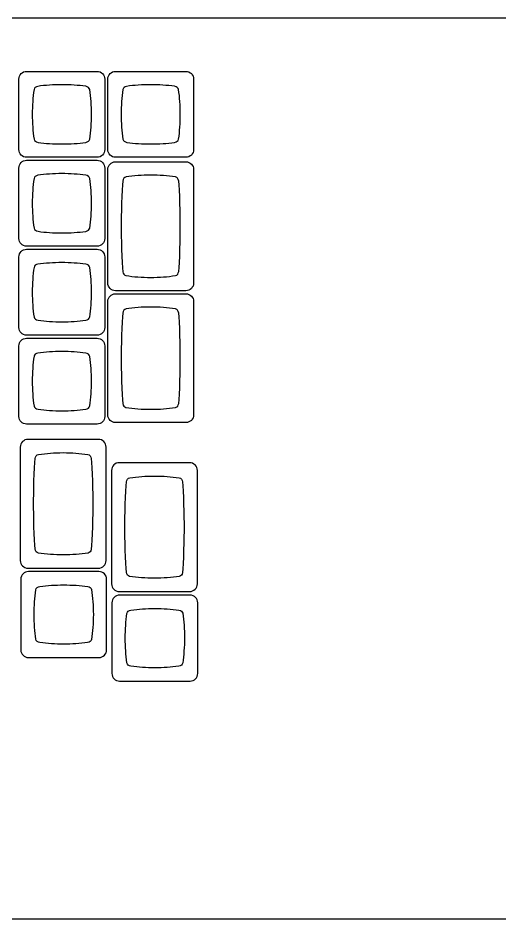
# Model space of a CAD drawing. Header units: millimetres. Extents: x 0 to 437, y 0 to 193.
# Drawn here: x 114.9 to 218.3, y 0 to 193 of the extents above; entities that cross this region are included whole.
import ezdxf

# ---------------------------------------------------------------- set-up
doc = ezdxf.new("R2010")
doc.units = ezdxf.units.MM
doc.header["$MEASUREMENT"] = 0
for name, color, linetype in [('Case', 7, 'Continuous'), ('Inside Modifiers', 5, 'Continuous'), ('Other Keys', 7, 'Continuous'), ('Velo Thumbs', 1, 'Continuous'), ('VeloKeys', 253, 'Continuous')]:
    doc.layers.add(name, color=color, linetype=linetype)

msp = doc.modelspace()

# ---------------------------------------------------------------- linework, layer by layer
at = {"layer": 'Case'}
msp.add_lwpolyline([(0, 0), (436.5, 0), (436.5, 192.96), (0, 192.96)], close=True, dxfattribs=at)
at = {"layer": 'Inside Modifiers'}
for points, knots in [([(135.82, 163.13), (135.82, 163.13), (150.93, 163.13), (150.93, 163.13), (150.93, 163.13), (151.83, 163.13), (152.57, 163.87), (152.57, 164.77), (152.57, 164.77), (152.57, 164.77), (152.57, 179.88), (152.57, 179.88), (152.57, 179.88), (152.57, 180.79), (151.83, 181.53), (150.93, 181.53), (150.93, 181.53), (150.93, 181.53), (135.82, 181.53), (135.82, 181.53), (135.82, 181.53), (134.91, 181.53), (134.17, 180.79), (134.17, 179.88), (134.17, 179.88), (134.17, 179.88), (134.17, 164.77), (134.17, 164.77), (134.17, 164.77), (134.17, 163.87), (134.91, 163.13), (135.82, 163.13)], [0, 0, 0, 0, 0.111111, 0.111111, 0.111111, 0.111111, 0.222222, 0.222222, 0.222222, 0.222222, 0.333333, 0.333333, 0.333333, 0.333333, 0.444444, 0.444444, 0.444444, 0.444444, 0.555556, 0.555556, 0.555556, 0.555556, 0.666667, 0.666667, 0.666667, 0.666667, 0.777778, 0.777778, 0.777778, 0.777778, 1, 1, 1, 1]), ([(143.37, 178.68), (145.16, 178.68), (146.88, 178.55), (148.49, 178.33), (148.49, 178.33), (148.49, 178.33), (148.49, 178.33), (148.49, 178.33), (148.49, 178.33), (148.97, 178.26), (149.26, 178.02), (149.35, 177.62), (149.35, 177.62), (149.59, 175.97), (149.72, 174.18), (149.72, 172.33), (149.72, 172.33), (149.73, 170.47), (149.59, 168.69), (149.35, 167.03), (149.35, 167.03), (149.27, 166.63), (148.98, 166.4), (148.49, 166.32), (148.49, 166.32), (146.89, 166.1), (145.17, 165.98), (143.38, 165.98), (143.38, 165.98), (141.58, 165.98), (139.86, 166.1), (138.26, 166.33), (138.26, 166.33), (138.26, 166.33), (138.26, 166.33), (138.26, 166.33), (138.26, 166.33), (137.79, 166.4), (137.5, 166.62), (137.4, 167), (137.4, 167), (137.16, 168.67), (137.03, 170.46), (137.02, 172.33), (137.02, 172.33), (137.02, 174.2), (137.16, 175.99), (137.4, 177.66), (137.4, 177.66), (137.5, 178.03), (137.76, 178.24), (138.2, 178.32), (138.2, 178.32), (139.82, 178.55), (141.56, 178.68), (143.37, 178.68)], [0, 0, 0, 0, 0.066667, 0.066667, 0.066667, 0.066667, 0.133333, 0.133333, 0.133333, 0.133333, 0.2, 0.2, 0.2, 0.2, 0.266667, 0.266667, 0.266667, 0.266667, 0.333333, 0.333333, 0.333333, 0.333333, 0.4, 0.4, 0.4, 0.4, 0.466667, 0.466667, 0.466667, 0.466667, 0.533333, 0.533333, 0.533333, 0.533333, 0.6, 0.6, 0.6, 0.6, 0.666667, 0.666667, 0.666667, 0.666667, 0.733333, 0.733333, 0.733333, 0.733333, 0.8, 0.8, 0.8, 0.8, 0.866667, 0.866667, 0.866667, 0.866667, 1, 1, 1, 1]), ([(152.57, 136.2), (152.57, 136.2), (152.57, 160.51), (152.57, 160.51), (152.57, 160.51), (152.57, 161.41), (151.83, 162.16), (150.93, 162.16), (150.93, 162.16), (150.93, 162.16), (135.82, 162.16), (135.82, 162.16), (135.82, 162.16), (134.91, 162.16), (134.17, 161.41), (134.17, 160.51), (134.17, 160.51), (134.17, 160.51), (134.17, 136.2), (134.17, 136.2), (134.17, 136.2), (134.17, 135.3), (134.91, 134.56), (135.82, 134.56), (135.82, 134.56), (135.82, 134.56), (150.93, 134.56), (150.93, 134.56), (150.93, 134.56), (151.83, 134.56), (152.57, 135.3), (152.57, 136.2)], [0, 0, 0, 0, 0.111111, 0.111111, 0.111111, 0.111111, 0.222222, 0.222222, 0.222222, 0.222222, 0.333333, 0.333333, 0.333333, 0.333333, 0.444444, 0.444444, 0.444444, 0.444444, 0.555556, 0.555556, 0.555556, 0.555556, 0.666667, 0.666667, 0.666667, 0.666667, 0.777778, 0.777778, 0.777778, 0.777778, 1, 1, 1, 1]), ([(137.02, 148.36), (137.02, 150.21), (137.15, 156.38), (137.37, 158.03), (137.37, 158.03), (137.37, 158.03), (137.37, 158.03), (137.37, 158.03), (137.37, 158.03), (137.44, 158.53), (137.68, 158.83), (138.08, 158.92), (138.08, 158.92), (139.73, 159.17), (141.52, 159.31), (143.37, 159.31), (143.37, 159.31), (145.23, 159.31), (147.01, 159.17), (148.67, 158.92), (148.67, 158.92), (149.07, 158.83), (149.3, 158.53), (149.38, 158.03), (149.38, 158.03), (149.6, 156.38), (149.72, 150.21), (149.72, 148.36), (149.72, 148.36), (149.72, 146.51), (149.6, 140.33), (149.37, 138.68), (149.37, 138.68), (149.37, 138.68), (149.37, 138.68), (149.37, 138.68), (149.37, 138.68), (149.3, 138.19), (149.08, 137.9), (148.7, 137.8), (148.7, 137.8), (147.04, 137.54), (145.24, 137.41), (143.37, 137.41), (143.37, 137.41), (141.5, 137.41), (139.71, 137.54), (138.04, 137.8), (138.04, 137.8), (137.68, 137.89), (137.46, 138.17), (137.38, 138.62), (137.38, 138.62), (137.15, 140.29), (137.02, 146.5), (137.02, 148.36)], [0, 0, 0, 0, 0.066667, 0.066667, 0.066667, 0.066667, 0.133333, 0.133333, 0.133333, 0.133333, 0.2, 0.2, 0.2, 0.2, 0.266667, 0.266667, 0.266667, 0.266667, 0.333333, 0.333333, 0.333333, 0.333333, 0.4, 0.4, 0.4, 0.4, 0.466667, 0.466667, 0.466667, 0.466667, 0.533333, 0.533333, 0.533333, 0.533333, 0.6, 0.6, 0.6, 0.6, 0.666667, 0.666667, 0.666667, 0.666667, 0.733333, 0.733333, 0.733333, 0.733333, 0.8, 0.8, 0.8, 0.8, 0.866667, 0.866667, 0.866667, 0.866667, 1, 1, 1, 1]), ([(152.57, 107.95), (152.57, 107.95), (152.57, 132.26), (152.57, 132.26), (152.57, 132.26), (152.57, 133.16), (151.83, 133.91), (150.93, 133.91), (150.93, 133.91), (150.93, 133.91), (135.82, 133.91), (135.82, 133.91), (135.82, 133.91), (134.91, 133.91), (134.17, 133.16), (134.17, 132.26), (134.17, 132.26), (134.17, 132.26), (134.17, 107.95), (134.17, 107.95), (134.17, 107.95), (134.17, 107.05), (134.91, 106.31), (135.82, 106.31), (135.82, 106.31), (135.82, 106.31), (150.93, 106.31), (150.93, 106.31), (150.93, 106.31), (151.83, 106.31), (152.57, 107.05), (152.57, 107.95)], [0, 0, 0, 0, 0.111111, 0.111111, 0.111111, 0.111111, 0.222222, 0.222222, 0.222222, 0.222222, 0.333333, 0.333333, 0.333333, 0.333333, 0.444444, 0.444444, 0.444444, 0.444444, 0.555556, 0.555556, 0.555556, 0.555556, 0.666667, 0.666667, 0.666667, 0.666667, 0.777778, 0.777778, 0.777778, 0.777778, 1, 1, 1, 1]), ([(137.02, 120.11), (137.02, 121.96), (137.15, 128.13), (137.37, 129.78), (137.37, 129.78), (137.37, 129.78), (137.37, 129.78), (137.37, 129.78), (137.37, 129.78), (137.44, 130.28), (137.68, 130.58), (138.08, 130.67), (138.08, 130.67), (139.73, 130.92), (141.52, 131.06), (143.37, 131.06), (143.37, 131.06), (145.23, 131.06), (147.01, 130.92), (148.67, 130.67), (148.67, 130.67), (149.07, 130.58), (149.3, 130.28), (149.38, 129.78), (149.38, 129.78), (149.6, 128.13), (149.72, 121.96), (149.72, 120.11), (149.72, 120.11), (149.72, 118.26), (149.6, 112.08), (149.37, 110.43), (149.37, 110.43), (149.37, 110.43), (149.37, 110.43), (149.37, 110.43), (149.37, 110.43), (149.3, 109.94), (149.08, 109.65), (148.7, 109.55), (148.7, 109.55), (147.04, 109.29), (145.24, 109.16), (143.37, 109.16), (143.37, 109.16), (141.5, 109.16), (139.71, 109.29), (138.04, 109.55), (138.04, 109.55), (137.68, 109.64), (137.46, 109.92), (137.38, 110.37), (137.38, 110.37), (137.15, 112.04), (137.02, 118.25), (137.02, 120.11)], [0, 0, 0, 0, 0.066667, 0.066667, 0.066667, 0.066667, 0.133333, 0.133333, 0.133333, 0.133333, 0.2, 0.2, 0.2, 0.2, 0.266667, 0.266667, 0.266667, 0.266667, 0.333333, 0.333333, 0.333333, 0.333333, 0.4, 0.4, 0.4, 0.4, 0.466667, 0.466667, 0.466667, 0.466667, 0.533333, 0.533333, 0.533333, 0.533333, 0.6, 0.6, 0.6, 0.6, 0.666667, 0.666667, 0.666667, 0.666667, 0.733333, 0.733333, 0.733333, 0.733333, 0.8, 0.8, 0.8, 0.8, 0.866667, 0.866667, 0.866667, 0.866667, 1, 1, 1, 1])]:
    msp.add_open_spline(points, degree=3, knots=knots, dxfattribs=at)
at = {"layer": 'Other Keys'}
for points, knots in [([(116.77, 163.13), (116.77, 163.13), (131.88, 163.13), (131.88, 163.13), (131.88, 163.13), (132.78, 163.13), (133.52, 163.87), (133.52, 164.77), (133.52, 164.77), (133.52, 164.77), (133.52, 179.88), (133.52, 179.88), (133.52, 179.88), (133.52, 180.79), (132.78, 181.53), (131.88, 181.53), (131.88, 181.53), (131.88, 181.53), (116.77, 181.53), (116.77, 181.53), (116.77, 181.53), (115.86, 181.53), (115.12, 180.79), (115.12, 179.88), (115.12, 179.88), (115.12, 179.88), (115.12, 164.77), (115.12, 164.77), (115.12, 164.77), (115.12, 163.87), (115.86, 163.13), (116.77, 163.13)], [0, 0, 0, 0, 0.111111, 0.111111, 0.111111, 0.111111, 0.222222, 0.222222, 0.222222, 0.222222, 0.333333, 0.333333, 0.333333, 0.333333, 0.444444, 0.444444, 0.444444, 0.444444, 0.555556, 0.555556, 0.555556, 0.555556, 0.666667, 0.666667, 0.666667, 0.666667, 0.777778, 0.777778, 0.777778, 0.777778, 1, 1, 1, 1]), ([(124.32, 178.68), (126.11, 178.68), (127.83, 178.55), (129.44, 178.33), (129.44, 178.33), (129.44, 178.33), (129.44, 178.33), (129.44, 178.33), (129.44, 178.33), (129.92, 178.26), (130.21, 178.02), (130.3, 177.62), (130.3, 177.62), (130.54, 175.97), (130.67, 174.18), (130.67, 172.33), (130.67, 172.33), (130.68, 170.47), (130.54, 168.69), (130.3, 167.03), (130.3, 167.03), (130.22, 166.63), (129.93, 166.4), (129.44, 166.32), (129.44, 166.32), (127.84, 166.1), (126.12, 165.98), (124.33, 165.98), (124.33, 165.98), (122.53, 165.98), (120.81, 166.1), (119.21, 166.33), (119.21, 166.33), (119.21, 166.33), (119.21, 166.33), (119.21, 166.33), (119.21, 166.33), (118.74, 166.4), (118.45, 166.62), (118.35, 167), (118.35, 167), (118.11, 168.67), (117.98, 170.46), (117.97, 172.33), (117.97, 172.33), (117.97, 174.2), (118.11, 175.99), (118.35, 177.66), (118.35, 177.66), (118.45, 178.03), (118.71, 178.24), (119.15, 178.32), (119.15, 178.32), (120.77, 178.55), (122.51, 178.68), (124.32, 178.68)], [0, 0, 0, 0, 0.066667, 0.066667, 0.066667, 0.066667, 0.133333, 0.133333, 0.133333, 0.133333, 0.2, 0.2, 0.2, 0.2, 0.266667, 0.266667, 0.266667, 0.266667, 0.333333, 0.333333, 0.333333, 0.333333, 0.4, 0.4, 0.4, 0.4, 0.466667, 0.466667, 0.466667, 0.466667, 0.533333, 0.533333, 0.533333, 0.533333, 0.6, 0.6, 0.6, 0.6, 0.666667, 0.666667, 0.666667, 0.666667, 0.733333, 0.733333, 0.733333, 0.733333, 0.8, 0.8, 0.8, 0.8, 0.866667, 0.866667, 0.866667, 0.866667, 1, 1, 1, 1])]:
    msp.add_open_spline(points, degree=3, knots=knots, dxfattribs=at)
at = {"layer": 'Velo Thumbs'}
for points, knots in [([(115.41, 76.76), (115.41, 76.76), (115.41, 101.07), (115.41, 101.07), (115.41, 101.07), (115.41, 101.97), (116.15, 102.72), (117.06, 102.72), (117.06, 102.72), (117.06, 102.72), (132.16, 102.72), (132.16, 102.72), (132.16, 102.72), (133.07, 102.72), (133.81, 101.97), (133.81, 101.07), (133.81, 101.07), (133.81, 101.07), (133.81, 76.76), (133.81, 76.76), (133.81, 76.76), (133.81, 75.86), (133.07, 75.12), (132.16, 75.12), (132.16, 75.12), (132.16, 75.12), (117.06, 75.12), (117.06, 75.12), (117.06, 75.12), (116.15, 75.12), (115.41, 75.86), (115.41, 76.76)], [0, 0, 0, 0, 0.111111, 0.111111, 0.111111, 0.111111, 0.222222, 0.222222, 0.222222, 0.222222, 0.333333, 0.333333, 0.333333, 0.333333, 0.444444, 0.444444, 0.444444, 0.444444, 0.555556, 0.555556, 0.555556, 0.555556, 0.666667, 0.666667, 0.666667, 0.666667, 0.777778, 0.777778, 0.777778, 0.777778, 1, 1, 1, 1]), ([(130.96, 88.92), (130.96, 90.77), (130.84, 96.94), (130.61, 98.59), (130.61, 98.59), (130.61, 98.59), (130.61, 98.59), (130.61, 98.59), (130.61, 98.59), (130.54, 99.09), (130.31, 99.39), (129.9, 99.48), (129.9, 99.48), (128.25, 99.73), (126.47, 99.87), (124.61, 99.87), (124.61, 99.87), (122.75, 99.87), (120.97, 99.73), (119.32, 99.48), (119.32, 99.48), (118.91, 99.39), (118.68, 99.09), (118.61, 98.59), (118.61, 98.59), (118.38, 96.94), (118.26, 90.77), (118.26, 88.92), (118.26, 88.92), (118.26, 87.07), (118.38, 80.89), (118.61, 79.24), (118.61, 79.24), (118.61, 79.24), (118.61, 79.24), (118.61, 79.24), (118.61, 79.24), (118.68, 78.75), (118.9, 78.46), (119.29, 78.36), (119.29, 78.36), (120.95, 78.1), (122.74, 77.97), (124.61, 77.97), (124.61, 77.97), (126.48, 77.97), (128.28, 78.1), (129.94, 78.36), (129.94, 78.36), (130.31, 78.45), (130.53, 78.73), (130.61, 79.18), (130.61, 79.18), (130.84, 80.85), (130.96, 87.06), (130.96, 88.92)], [0, 0, 0, 0, 0.066667, 0.066667, 0.066667, 0.066667, 0.133333, 0.133333, 0.133333, 0.133333, 0.2, 0.2, 0.2, 0.2, 0.266667, 0.266667, 0.266667, 0.266667, 0.333333, 0.333333, 0.333333, 0.333333, 0.4, 0.4, 0.4, 0.4, 0.466667, 0.466667, 0.466667, 0.466667, 0.533333, 0.533333, 0.533333, 0.533333, 0.6, 0.6, 0.6, 0.6, 0.666667, 0.666667, 0.666667, 0.666667, 0.733333, 0.733333, 0.733333, 0.733333, 0.8, 0.8, 0.8, 0.8, 0.866667, 0.866667, 0.866667, 0.866667, 1, 1, 1, 1]), ([(134.97, 71.77), (134.97, 71.77), (134.97, 96.08), (134.97, 96.08), (134.97, 96.08), (134.97, 96.98), (135.71, 97.72), (136.62, 97.72), (136.62, 97.72), (136.62, 97.72), (151.72, 97.72), (151.72, 97.72), (151.72, 97.72), (152.63, 97.72), (153.37, 96.98), (153.37, 96.08), (153.37, 96.08), (153.37, 96.08), (153.37, 71.77), (153.37, 71.77), (153.37, 71.77), (153.37, 70.86), (152.63, 70.12), (151.72, 70.12), (151.72, 70.12), (151.72, 70.12), (136.62, 70.12), (136.62, 70.12), (136.62, 70.12), (135.71, 70.12), (134.97, 70.86), (134.97, 71.77)], [0, 0, 0, 0, 0.111111, 0.111111, 0.111111, 0.111111, 0.222222, 0.222222, 0.222222, 0.222222, 0.333333, 0.333333, 0.333333, 0.333333, 0.444444, 0.444444, 0.444444, 0.444444, 0.555556, 0.555556, 0.555556, 0.555556, 0.666667, 0.666667, 0.666667, 0.666667, 0.777778, 0.777778, 0.777778, 0.777778, 1, 1, 1, 1]), ([(150.52, 83.92), (150.52, 85.78), (150.4, 91.94), (150.17, 93.6), (150.17, 93.6), (150.17, 93.6), (150.17, 93.6), (150.17, 93.6), (150.17, 93.6), (150.1, 94.1), (149.87, 94.4), (149.46, 94.49), (149.46, 94.49), (147.81, 94.74), (146.03, 94.87), (144.17, 94.87), (144.17, 94.87), (142.31, 94.87), (140.53, 94.74), (138.88, 94.49), (138.88, 94.49), (138.47, 94.4), (138.24, 94.1), (138.17, 93.6), (138.17, 93.6), (137.94, 91.95), (137.82, 85.77), (137.82, 83.93), (137.82, 83.93), (137.82, 82.08), (137.94, 75.9), (138.17, 74.25), (138.17, 74.25), (138.17, 74.25), (138.17, 74.25), (138.17, 74.25), (138.17, 74.25), (138.24, 73.76), (138.46, 73.46), (138.85, 73.36), (138.85, 73.36), (140.51, 73.11), (142.3, 72.97), (144.17, 72.97), (144.17, 72.97), (146.04, 72.97), (147.84, 73.11), (149.5, 73.36), (149.5, 73.36), (149.87, 73.46), (150.09, 73.73), (150.17, 74.19), (150.17, 74.19), (150.4, 75.86), (150.52, 82.07), (150.52, 83.92)], [0, 0, 0, 0, 0.066667, 0.066667, 0.066667, 0.066667, 0.133333, 0.133333, 0.133333, 0.133333, 0.2, 0.2, 0.2, 0.2, 0.266667, 0.266667, 0.266667, 0.266667, 0.333333, 0.333333, 0.333333, 0.333333, 0.4, 0.4, 0.4, 0.4, 0.466667, 0.466667, 0.466667, 0.466667, 0.533333, 0.533333, 0.533333, 0.533333, 0.6, 0.6, 0.6, 0.6, 0.666667, 0.666667, 0.666667, 0.666667, 0.733333, 0.733333, 0.733333, 0.733333, 0.8, 0.8, 0.8, 0.8, 0.866667, 0.866667, 0.866667, 0.866667, 1, 1, 1, 1]), ([(117.17, 74.4), (117.17, 74.4), (132.27, 74.4), (132.27, 74.4), (132.27, 74.4), (133.18, 74.4), (133.92, 73.66), (133.92, 72.75), (133.92, 72.75), (133.92, 72.75), (133.92, 57.65), (133.92, 57.65), (133.92, 57.65), (133.92, 56.74), (133.18, 56), (132.27, 56), (132.27, 56), (132.27, 56), (117.17, 56), (117.17, 56), (117.17, 56), (116.26, 56), (115.52, 56.74), (115.52, 57.65), (115.52, 57.65), (115.52, 57.65), (115.52, 72.75), (115.52, 72.75), (115.52, 72.75), (115.52, 73.66), (116.26, 74.4), (117.17, 74.4)], [0, 0, 0, 0, 0.111111, 0.111111, 0.111111, 0.111111, 0.222222, 0.222222, 0.222222, 0.222222, 0.333333, 0.333333, 0.333333, 0.333333, 0.444444, 0.444444, 0.444444, 0.444444, 0.555556, 0.555556, 0.555556, 0.555556, 0.666667, 0.666667, 0.666667, 0.666667, 0.777778, 0.777778, 0.777778, 0.777778, 1, 1, 1, 1]), ([(124.72, 71.55), (122.93, 71.55), (121.21, 71.43), (119.61, 71.2), (119.61, 71.2), (119.61, 71.2), (119.61, 71.2), (119.61, 71.2), (119.61, 71.2), (119.12, 71.13), (118.83, 70.9), (118.75, 70.49), (118.75, 70.49), (118.5, 68.84), (118.37, 67.06), (118.37, 65.2), (118.37, 65.2), (118.37, 63.34), (118.5, 61.56), (118.74, 59.91), (118.74, 59.91), (118.83, 59.5), (119.12, 59.27), (119.61, 59.2), (119.61, 59.2), (121.21, 58.97), (122.93, 58.85), (124.72, 58.85), (124.72, 58.85), (126.51, 58.85), (128.23, 58.97), (129.83, 59.2), (129.83, 59.2), (129.83, 59.2), (129.83, 59.2), (129.83, 59.2), (129.83, 59.2), (130.31, 59.27), (130.59, 59.49), (130.69, 59.88), (130.69, 59.88), (130.94, 61.54), (131.07, 63.33), (131.07, 65.2), (131.07, 65.2), (131.07, 67.07), (130.94, 68.87), (130.69, 70.53), (130.69, 70.53), (130.6, 70.9), (130.33, 71.12), (129.89, 71.2), (129.89, 71.2), (128.27, 71.43), (126.53, 71.55), (124.72, 71.55)], [0, 0, 0, 0, 0.066667, 0.066667, 0.066667, 0.066667, 0.133333, 0.133333, 0.133333, 0.133333, 0.2, 0.2, 0.2, 0.2, 0.266667, 0.266667, 0.266667, 0.266667, 0.333333, 0.333333, 0.333333, 0.333333, 0.4, 0.4, 0.4, 0.4, 0.466667, 0.466667, 0.466667, 0.466667, 0.533333, 0.533333, 0.533333, 0.533333, 0.6, 0.6, 0.6, 0.6, 0.666667, 0.666667, 0.666667, 0.666667, 0.733333, 0.733333, 0.733333, 0.733333, 0.8, 0.8, 0.8, 0.8, 0.866667, 0.866667, 0.866667, 0.866667, 1, 1, 1, 1]), ([(136.7, 69.35), (136.7, 69.35), (151.81, 69.35), (151.81, 69.35), (151.81, 69.35), (152.72, 69.35), (153.46, 68.61), (153.46, 67.7), (153.46, 67.7), (153.46, 67.7), (153.46, 52.6), (153.46, 52.6), (153.46, 52.6), (153.46, 51.69), (152.72, 50.95), (151.81, 50.95), (151.81, 50.95), (151.81, 50.95), (136.7, 50.95), (136.7, 50.95), (136.7, 50.95), (135.8, 50.95), (135.06, 51.69), (135.06, 52.6), (135.06, 52.6), (135.06, 52.6), (135.06, 67.7), (135.06, 67.7), (135.06, 67.7), (135.06, 68.61), (135.8, 69.35), (136.7, 69.35)], [0, 0, 0, 0, 0.111111, 0.111111, 0.111111, 0.111111, 0.222222, 0.222222, 0.222222, 0.222222, 0.333333, 0.333333, 0.333333, 0.333333, 0.444444, 0.444444, 0.444444, 0.444444, 0.555556, 0.555556, 0.555556, 0.555556, 0.666667, 0.666667, 0.666667, 0.666667, 0.777778, 0.777778, 0.777778, 0.777778, 1, 1, 1, 1]), ([(144.26, 66.5), (142.47, 66.5), (140.75, 66.38), (139.14, 66.15), (139.14, 66.15), (139.14, 66.15), (139.14, 66.15), (139.14, 66.15), (139.14, 66.15), (138.66, 66.08), (138.37, 65.85), (138.28, 65.44), (138.28, 65.44), (138.04, 63.79), (137.91, 62.01), (137.91, 60.15), (137.91, 60.15), (137.91, 58.29), (138.04, 56.51), (138.28, 54.86), (138.28, 54.86), (138.37, 54.45), (138.65, 54.22), (139.14, 54.15), (139.14, 54.15), (140.74, 53.92), (142.46, 53.8), (144.25, 53.8), (144.25, 53.8), (146.05, 53.8), (147.77, 53.92), (149.37, 54.15), (149.37, 54.15), (149.37, 54.15), (149.37, 54.15), (149.37, 54.15), (149.37, 54.15), (149.84, 54.22), (150.13, 54.44), (150.23, 54.83), (150.23, 54.83), (150.47, 56.49), (150.6, 58.28), (150.61, 60.15), (150.61, 60.15), (150.61, 62.02), (150.47, 63.82), (150.23, 65.48), (150.23, 65.48), (150.13, 65.85), (149.87, 66.07), (149.43, 66.15), (149.43, 66.15), (147.81, 66.38), (146.07, 66.5), (144.26, 66.5)], [0, 0, 0, 0, 0.066667, 0.066667, 0.066667, 0.066667, 0.133333, 0.133333, 0.133333, 0.133333, 0.2, 0.2, 0.2, 0.2, 0.266667, 0.266667, 0.266667, 0.266667, 0.333333, 0.333333, 0.333333, 0.333333, 0.4, 0.4, 0.4, 0.4, 0.466667, 0.466667, 0.466667, 0.466667, 0.533333, 0.533333, 0.533333, 0.533333, 0.6, 0.6, 0.6, 0.6, 0.666667, 0.666667, 0.666667, 0.666667, 0.733333, 0.733333, 0.733333, 0.733333, 0.8, 0.8, 0.8, 0.8, 0.866667, 0.866667, 0.866667, 0.866667, 1, 1, 1, 1])]:
    msp.add_open_spline(points, degree=3, knots=knots, dxfattribs=at)
at = {"layer": 'VeloKeys'}
for points, knots in [([(116.77, 144.08), (116.77, 144.08), (131.88, 144.08), (131.88, 144.08), (131.88, 144.08), (132.78, 144.08), (133.52, 144.82), (133.52, 145.72), (133.52, 145.72), (133.52, 145.72), (133.52, 160.83), (133.52, 160.83), (133.52, 160.83), (133.52, 161.74), (132.78, 162.48), (131.88, 162.48), (131.88, 162.48), (131.88, 162.48), (116.77, 162.48), (116.77, 162.48), (116.77, 162.48), (115.86, 162.48), (115.12, 161.74), (115.12, 160.83), (115.12, 160.83), (115.12, 160.83), (115.12, 145.72), (115.12, 145.72), (115.12, 145.72), (115.12, 144.82), (115.86, 144.08), (116.77, 144.08)], [0, 0, 0, 0, 0.111111, 0.111111, 0.111111, 0.111111, 0.222222, 0.222222, 0.222222, 0.222222, 0.333333, 0.333333, 0.333333, 0.333333, 0.444444, 0.444444, 0.444444, 0.444444, 0.555556, 0.555556, 0.555556, 0.555556, 0.666667, 0.666667, 0.666667, 0.666667, 0.777778, 0.777778, 0.777778, 0.777778, 1, 1, 1, 1]), ([(124.32, 159.63), (126.11, 159.63), (127.83, 159.5), (129.44, 159.28), (129.44, 159.28), (129.44, 159.28), (129.44, 159.28), (129.44, 159.28), (129.44, 159.28), (129.92, 159.21), (130.21, 158.97), (130.3, 158.57), (130.3, 158.57), (130.54, 156.92), (130.67, 155.13), (130.67, 153.28), (130.67, 153.28), (130.68, 151.42), (130.54, 149.64), (130.3, 147.98), (130.3, 147.98), (130.22, 147.58), (129.93, 147.35), (129.44, 147.27), (129.44, 147.27), (127.84, 147.05), (126.12, 146.93), (124.33, 146.93), (124.33, 146.93), (122.53, 146.93), (120.81, 147.05), (119.21, 147.28), (119.21, 147.28), (119.21, 147.28), (119.21, 147.28), (119.21, 147.28), (119.21, 147.28), (118.74, 147.35), (118.45, 147.57), (118.35, 147.95), (118.35, 147.95), (118.11, 149.62), (117.98, 151.41), (117.97, 153.28), (117.97, 153.28), (117.97, 155.15), (118.11, 156.94), (118.35, 158.61), (118.35, 158.61), (118.45, 158.98), (118.71, 159.19), (119.15, 159.27), (119.15, 159.27), (120.77, 159.5), (122.51, 159.63), (124.32, 159.63)], [0, 0, 0, 0, 0.066667, 0.066667, 0.066667, 0.066667, 0.133333, 0.133333, 0.133333, 0.133333, 0.2, 0.2, 0.2, 0.2, 0.266667, 0.266667, 0.266667, 0.266667, 0.333333, 0.333333, 0.333333, 0.333333, 0.4, 0.4, 0.4, 0.4, 0.466667, 0.466667, 0.466667, 0.466667, 0.533333, 0.533333, 0.533333, 0.533333, 0.6, 0.6, 0.6, 0.6, 0.666667, 0.666667, 0.666667, 0.666667, 0.733333, 0.733333, 0.733333, 0.733333, 0.8, 0.8, 0.8, 0.8, 0.866667, 0.866667, 0.866667, 0.866667, 1, 1, 1, 1]), ([(116.77, 125.03), (116.77, 125.03), (131.88, 125.03), (131.88, 125.03), (131.88, 125.03), (132.78, 125.03), (133.52, 125.77), (133.52, 126.67), (133.52, 126.67), (133.52, 126.67), (133.52, 141.78), (133.52, 141.78), (133.52, 141.78), (133.52, 142.69), (132.78, 143.43), (131.88, 143.43), (131.88, 143.43), (131.88, 143.43), (116.77, 143.43), (116.77, 143.43), (116.77, 143.43), (115.86, 143.43), (115.12, 142.69), (115.12, 141.78), (115.12, 141.78), (115.12, 141.78), (115.12, 126.67), (115.12, 126.67), (115.12, 126.67), (115.12, 125.77), (115.86, 125.03), (116.77, 125.03)], [0, 0, 0, 0, 0.111111, 0.111111, 0.111111, 0.111111, 0.222222, 0.222222, 0.222222, 0.222222, 0.333333, 0.333333, 0.333333, 0.333333, 0.444444, 0.444444, 0.444444, 0.444444, 0.555556, 0.555556, 0.555556, 0.555556, 0.666667, 0.666667, 0.666667, 0.666667, 0.777778, 0.777778, 0.777778, 0.777778, 1, 1, 1, 1]), ([(124.32, 140.58), (126.11, 140.58), (127.83, 140.45), (129.44, 140.23), (129.44, 140.23), (129.44, 140.23), (129.44, 140.23), (129.44, 140.23), (129.44, 140.23), (129.92, 140.16), (130.21, 139.92), (130.3, 139.52), (130.3, 139.52), (130.54, 137.87), (130.67, 136.08), (130.67, 134.23), (130.67, 134.23), (130.68, 132.37), (130.54, 130.59), (130.3, 128.93), (130.3, 128.93), (130.22, 128.53), (129.93, 128.3), (129.44, 128.22), (129.44, 128.22), (127.84, 128), (126.12, 127.88), (124.33, 127.88), (124.33, 127.88), (122.53, 127.88), (120.81, 128), (119.21, 128.23), (119.21, 128.23), (119.21, 128.23), (119.21, 128.23), (119.21, 128.23), (119.21, 128.23), (118.74, 128.3), (118.45, 128.52), (118.35, 128.9), (118.35, 128.9), (118.11, 130.57), (117.98, 132.36), (117.97, 134.23), (117.97, 134.23), (117.97, 136.1), (118.11, 137.89), (118.35, 139.56), (118.35, 139.56), (118.45, 139.93), (118.71, 140.14), (119.15, 140.22), (119.15, 140.22), (120.77, 140.45), (122.51, 140.58), (124.32, 140.58)], [0, 0, 0, 0, 0.066667, 0.066667, 0.066667, 0.066667, 0.133333, 0.133333, 0.133333, 0.133333, 0.2, 0.2, 0.2, 0.2, 0.266667, 0.266667, 0.266667, 0.266667, 0.333333, 0.333333, 0.333333, 0.333333, 0.4, 0.4, 0.4, 0.4, 0.466667, 0.466667, 0.466667, 0.466667, 0.533333, 0.533333, 0.533333, 0.533333, 0.6, 0.6, 0.6, 0.6, 0.666667, 0.666667, 0.666667, 0.666667, 0.733333, 0.733333, 0.733333, 0.733333, 0.8, 0.8, 0.8, 0.8, 0.866667, 0.866667, 0.866667, 0.866667, 1, 1, 1, 1]), ([(116.77, 105.98), (116.77, 105.98), (131.88, 105.98), (131.88, 105.98), (131.88, 105.98), (132.78, 105.98), (133.52, 106.72), (133.52, 107.62), (133.52, 107.62), (133.52, 107.62), (133.52, 122.73), (133.52, 122.73), (133.52, 122.73), (133.52, 123.64), (132.78, 124.38), (131.88, 124.38), (131.88, 124.38), (131.88, 124.38), (116.77, 124.38), (116.77, 124.38), (116.77, 124.38), (115.86, 124.38), (115.12, 123.64), (115.12, 122.73), (115.12, 122.73), (115.12, 122.73), (115.12, 107.62), (115.12, 107.62), (115.12, 107.62), (115.12, 106.72), (115.86, 105.98), (116.77, 105.98)], [0, 0, 0, 0, 0.111111, 0.111111, 0.111111, 0.111111, 0.222222, 0.222222, 0.222222, 0.222222, 0.333333, 0.333333, 0.333333, 0.333333, 0.444444, 0.444444, 0.444444, 0.444444, 0.555556, 0.555556, 0.555556, 0.555556, 0.666667, 0.666667, 0.666667, 0.666667, 0.777778, 0.777778, 0.777778, 0.777778, 1, 1, 1, 1]), ([(124.32, 121.53), (126.11, 121.53), (127.83, 121.4), (129.44, 121.18), (129.44, 121.18), (129.44, 121.18), (129.44, 121.18), (129.44, 121.18), (129.44, 121.18), (129.92, 121.11), (130.21, 120.87), (130.3, 120.47), (130.3, 120.47), (130.54, 118.82), (130.67, 117.03), (130.67, 115.18), (130.67, 115.18), (130.68, 113.32), (130.54, 111.54), (130.3, 109.88), (130.3, 109.88), (130.22, 109.48), (129.93, 109.25), (129.44, 109.17), (129.44, 109.17), (127.84, 108.95), (126.12, 108.83), (124.33, 108.83), (124.33, 108.83), (122.53, 108.83), (120.81, 108.95), (119.21, 109.18), (119.21, 109.18), (119.21, 109.18), (119.21, 109.18), (119.21, 109.18), (119.21, 109.18), (118.74, 109.25), (118.45, 109.47), (118.35, 109.85), (118.35, 109.85), (118.11, 111.52), (117.98, 113.31), (117.97, 115.18), (117.97, 115.18), (117.97, 117.05), (118.11, 118.84), (118.35, 120.51), (118.35, 120.51), (118.45, 120.88), (118.71, 121.09), (119.15, 121.17), (119.15, 121.17), (120.77, 121.4), (122.51, 121.53), (124.32, 121.53)], [0, 0, 0, 0, 0.066667, 0.066667, 0.066667, 0.066667, 0.133333, 0.133333, 0.133333, 0.133333, 0.2, 0.2, 0.2, 0.2, 0.266667, 0.266667, 0.266667, 0.266667, 0.333333, 0.333333, 0.333333, 0.333333, 0.4, 0.4, 0.4, 0.4, 0.466667, 0.466667, 0.466667, 0.466667, 0.533333, 0.533333, 0.533333, 0.533333, 0.6, 0.6, 0.6, 0.6, 0.666667, 0.666667, 0.666667, 0.666667, 0.733333, 0.733333, 0.733333, 0.733333, 0.8, 0.8, 0.8, 0.8, 0.866667, 0.866667, 0.866667, 0.866667, 1, 1, 1, 1])]:
    msp.add_open_spline(points, degree=3, knots=knots, dxfattribs=at)

doc.saveas('drawing.dxf')
